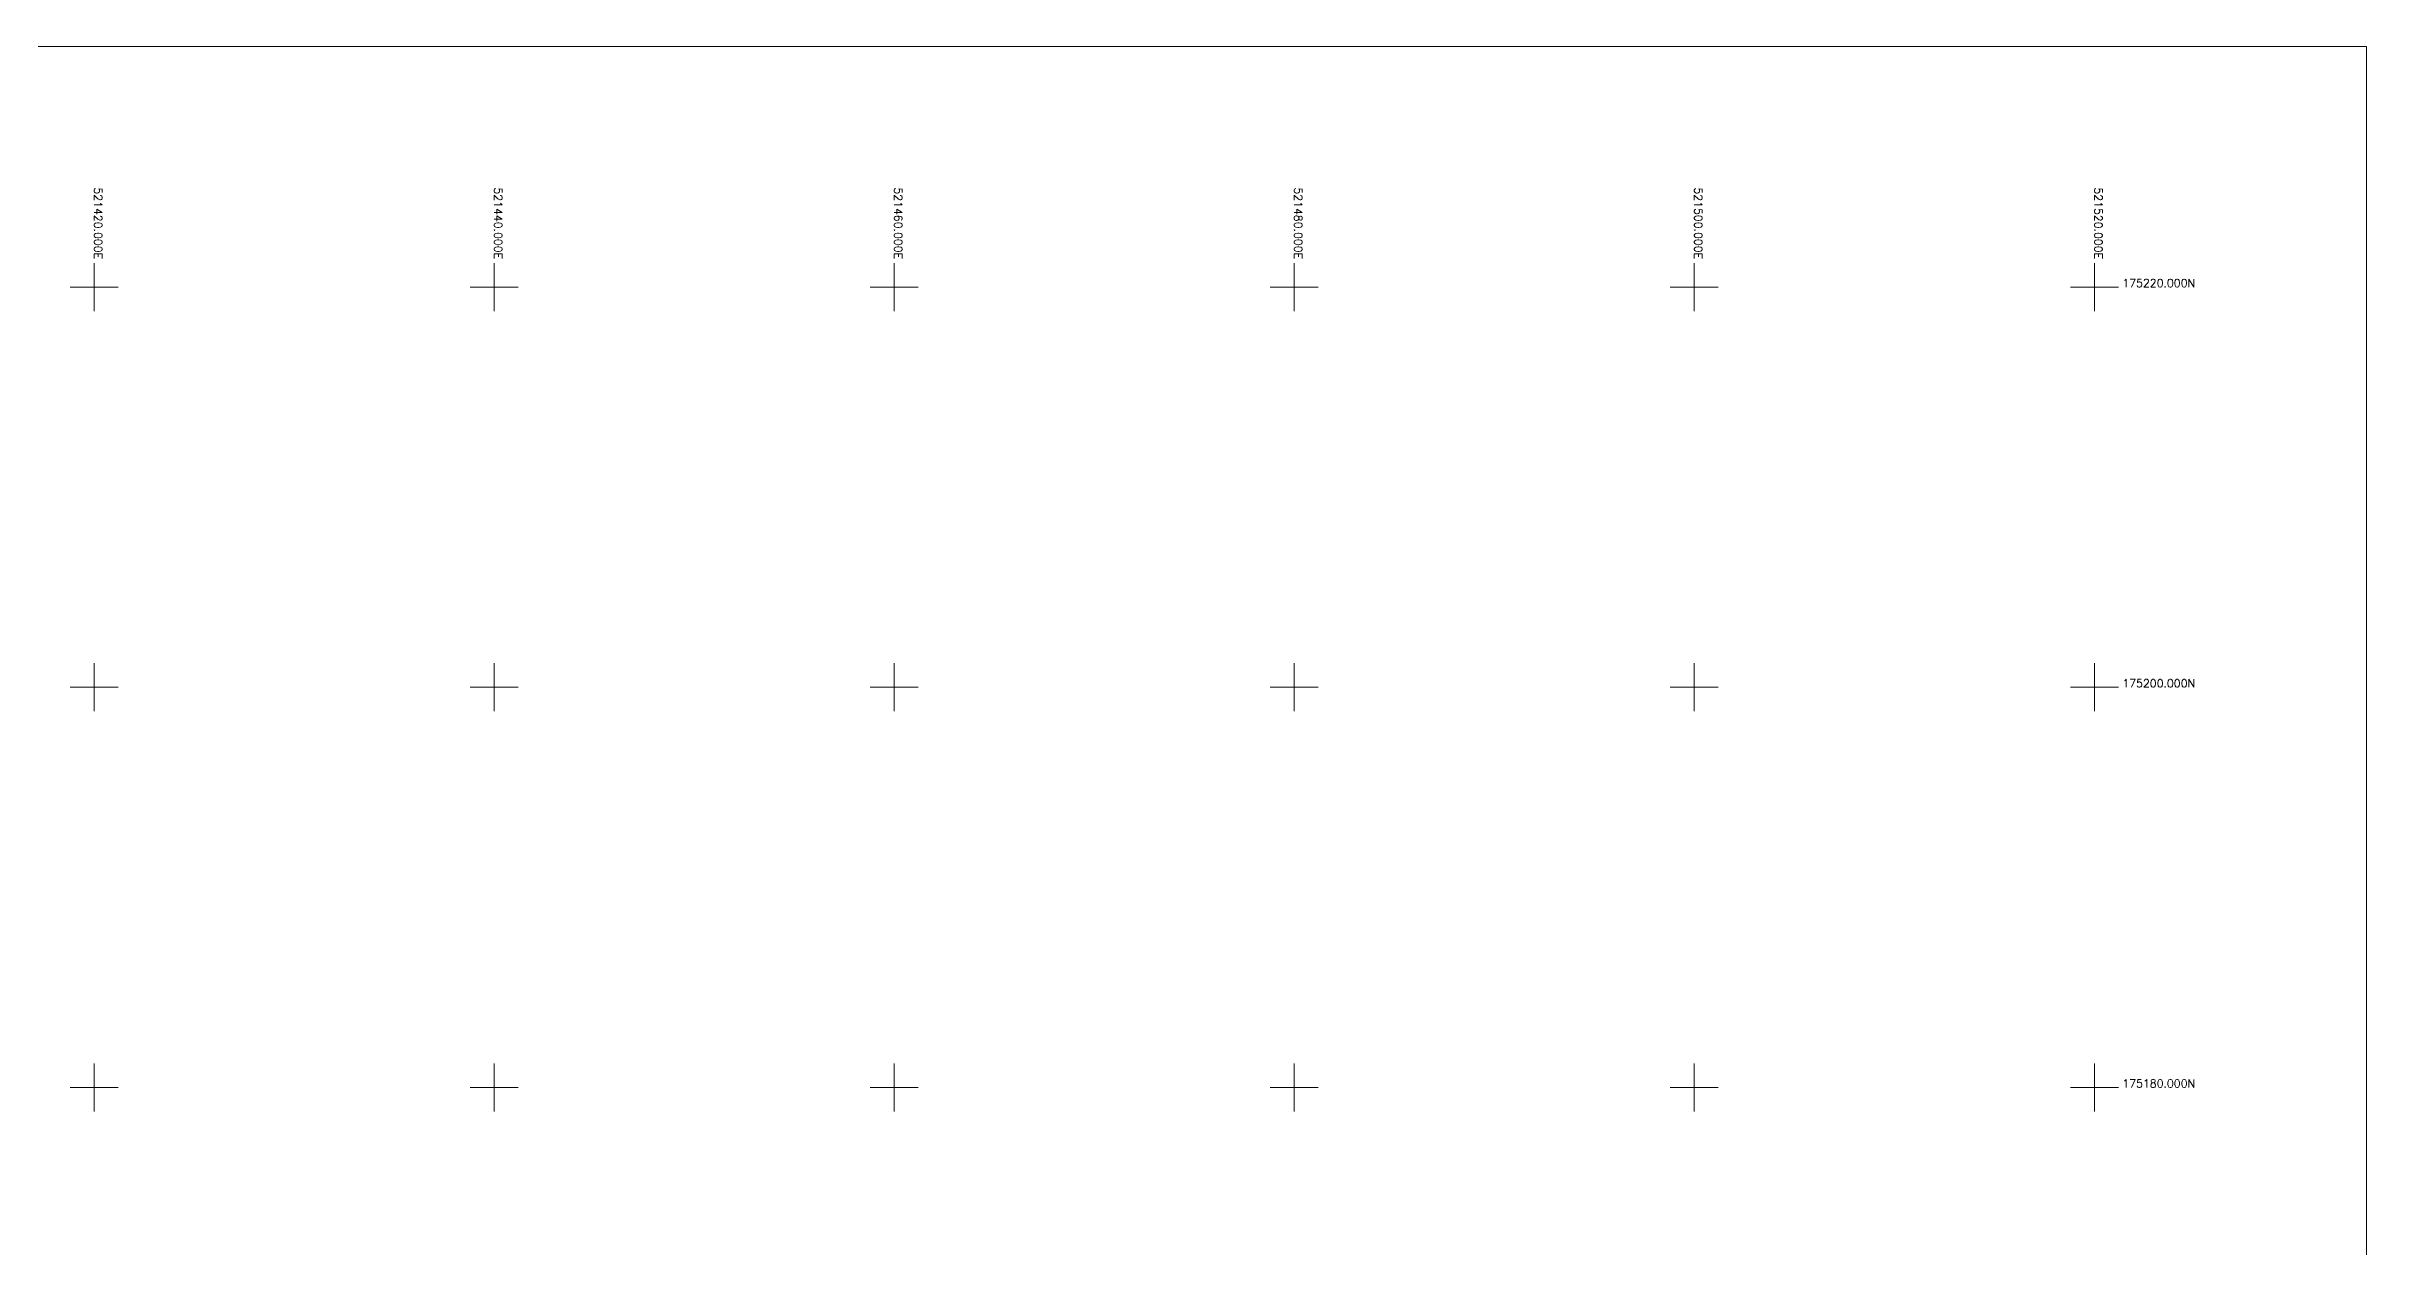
# Model space of a CAD drawing. Extents: x 521064 to 521635, y 174590 to 175241.
# Drawn here: x 521417.6 to 521533.6, y 175172 to 175232 of the extents above; entities that cross this region are included whole.
import ezdxf
from ezdxf.enums import TextEntityAlignment as Align

# ---------------------------------------------------------------- set-up
doc = ezdxf.new("R2010")
doc.units = 0
for name, color, linetype, lineweight in [('I031G_SURVEY-GRID', 7, 'CONTINUOUS', 18), ('I031T_SURVEY-GRID-TXT', 7, 'CONTINUOUS', 13), ('I901G_TITLE-SHEET', 7, 'CONTINUOUS', 18)]:
    doc.layers.add(name, color=color, linetype=linetype, lineweight=lineweight)
doc.styles.add('MONOTXT', font='simplex.shx')

msp = doc.modelspace()

# ---------------------------------------------------------------- linework, layer by layer
at = {"layer": 'I031G_SURVEY-GRID'}
for p, q in [((521420, 175221.2), (521420, 175218.8)), ((521440, 175221.2), (521440, 175218.8)), ((521460, 175221.2), (521460, 175218.8)), ((521480, 175221.2), (521480, 175218.8)), ((521500, 175221.2), (521500, 175218.8)), ((521520, 175221.2), (521520, 175218.8)), ((521418.8, 175220), (521421.2, 175220)), ((521438.8, 175220), (521441.2, 175220)), ((521458.8, 175220), (521461.2, 175220)), ((521478.8, 175220), (521481.2, 175220)), ((521498.8, 175220), (521501.2, 175220)), ((521518.8, 175220), (521521.2, 175220)), ((521420, 175201.2), (521420, 175198.8)), ((521440, 175201.2), (521440, 175198.8)), ((521460, 175201.2), (521460, 175198.8)), ((521480, 175201.2), (521480, 175198.8)), ((521500, 175201.2), (521500, 175198.8)), ((521520, 175201.2), (521520, 175198.8)), ((521418.8, 175200), (521421.2, 175200)), ((521438.8, 175200), (521441.2, 175200)), ((521458.8, 175200), (521461.2, 175200)), ((521478.8, 175200), (521481.2, 175200)), ((521498.8, 175200), (521501.2, 175200)), ((521518.8, 175200), (521521.2, 175200)), ((521420, 175181.2), (521420, 175178.8)), ((521440, 175181.2), (521440, 175178.8)), ((521460, 175181.2), (521460, 175178.8)), ((521480, 175181.2), (521480, 175178.8)), ((521500, 175181.2), (521500, 175178.8)), ((521520, 175181.2), (521520, 175178.8)), ((521418.8, 175180), (521421.2, 175180)), ((521438.8, 175180), (521441.2, 175180)), ((521458.8, 175180), (521461.2, 175180)), ((521478.8, 175180), (521481.2, 175180)), ((521498.8, 175180), (521501.2, 175180)), ((521518.8, 175180), (521521.2, 175180))]:
    msp.add_line(p, q, dxfattribs=at)
at = {"layer": 'I901G_TITLE-SHEET'}
msp.add_lwpolyline([(521533.61, 175067.83), (521325.01, 175067.83), (521325.01, 175232.03), (521533.61, 175232.03)], close=True, dxfattribs=at)

# ---------------------------------------------------------------- texts
at = {"layer": 'I031T_SURVEY-GRID-TXT', "style": 'MONOTXT'}
for s, p in [('521420.000E', (521420, 175221.4)), ('521440.000E', (521440, 175221.4)), ('521460.000E', (521460, 175221.4)), ('521480.000E', (521480, 175221.4)), ('521500.000E', (521500, 175221.4)), ('521520.000E', (521520, 175221.4))]:
    msp.add_text(s, height=0.4, rotation=270, dxfattribs=at).set_placement(p, align=Align.RIGHT)
for s, p in [('175220.000N', (521521.4, 175220)), ('175200.000N', (521521.4, 175200)), ('175180.000N', (521521.4, 175180))]:
    msp.add_text(s, height=0.4, dxfattribs=at).set_placement(p)

doc.saveas('drawing.dxf')
